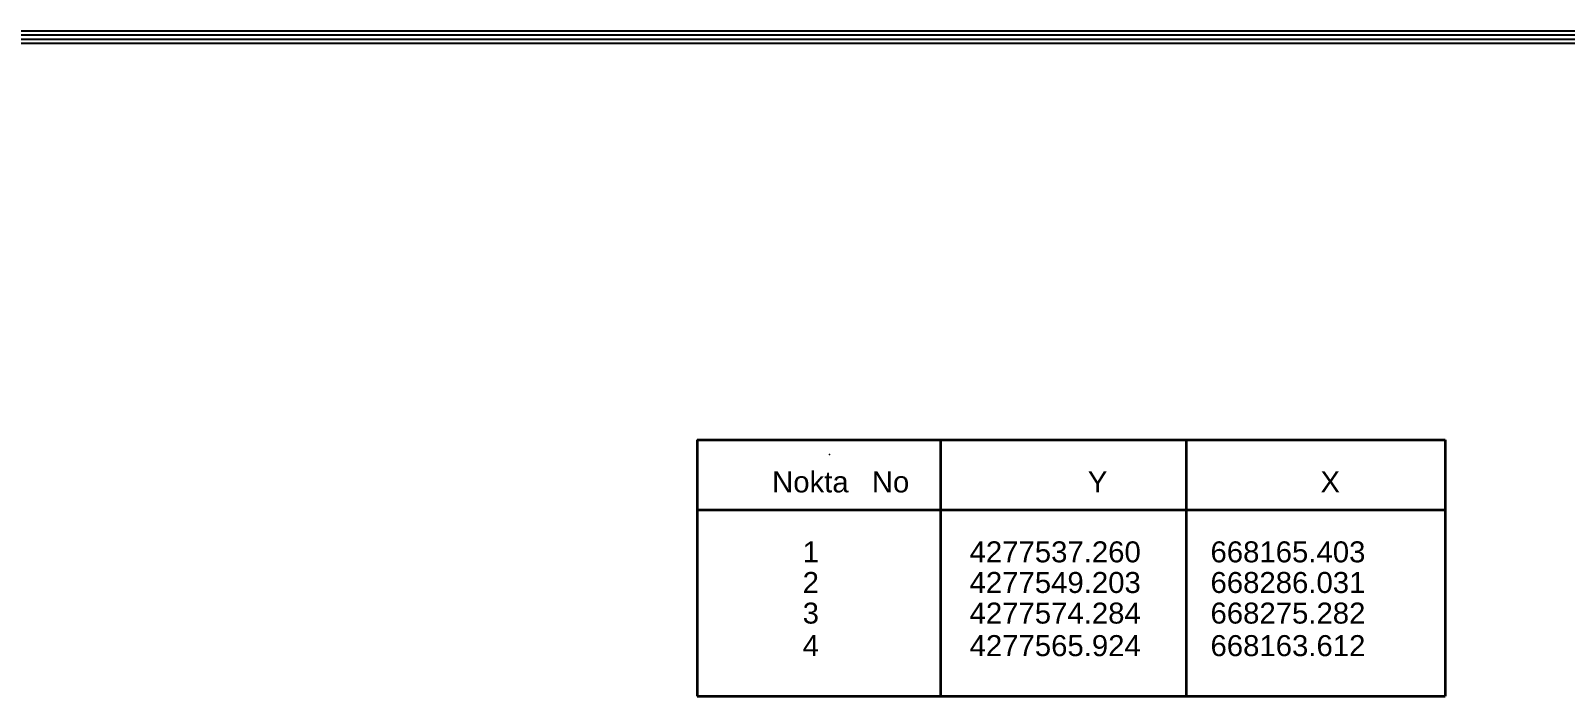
# Model space of a CAD drawing. Header units: millimetres. Extents: x 2046 to 14753, y 2361 to 29276.
# Drawn here: x 4837 to 6684, y 7234 to 8035 of the extents above; entities that cross this region are included whole.
import ezdxf

# ---------------------------------------------------------------- set-up
doc = ezdxf.new("R2010")
doc.units = ezdxf.units.MM
doc.linetypes.add('CONTINOUS', pattern=[0])
doc.linetypes.add('DUZ', pattern=[0])
for name, color, linetype, lineweight in [('CY_SES', 3, 'CONTINOUS', 35), ('KO_M', 14, 'DUZ', 13), ('KO_R', 1, 'Continuous', 0), ('yazi', 251, 'Continuous', 25)]:
    doc.layers.add(name, color=color, linetype=linetype, lineweight=lineweight)
doc.styles.get("Standard").update_dxf_attribs({"font": 'arial.ttf'})

msp = doc.modelspace()

# ---------------------------------------------------------------- linework, layer by layer
at = {"layer": 'CY_SES'}
for p, q in [((5639.597, 7542.561), (6539.37, 7542.561)), ((5639.597, 7542.561), (5639.597, 7234.03)), ((5932.056, 7542.561), (5932.056, 7234.03)), ((6227.804, 7542.561), (6227.804, 7234.03)), ((6539.37, 7542.561), (6539.37, 7234.03)), ((5639.597, 7458.372), (6539.37, 7458.372)), ((5639.597, 7234.03), (6539.37, 7234.03))]:
    msp.add_line(p, q, dxfattribs=at)
at = {"layer": 'CY_SES', "lineweight": 0}
msp.add_point((5798.647, 7524.985, 29033.849), dxfattribs=at)
at = {"layer": 'yazi'}
for points in [[(2995.515, 8035.024), (9158.746, 8035.024)], [(2045.615, 8020.024), (9158.746, 8020.024)], [(2995.515, 8030.024), (9158.746, 8030.024)], [(2995.515, 8025.024), (9158.746, 8025.024)]]:
    msp.add_lwpolyline(points, dxfattribs=at)

# ---------------------------------------------------------------- texts
at = {"layer": 'KO_M'}
for s, height, p in [('Nokta', 25.2568, (5729.574, 7479.419)), ('No', 25.2568, (5849.544, 7479.419)), ('Y', 25.257, (6109.478, 7479.419)), ('X', 25.257, (6389.408, 7479.419)), ('1', 25.257, (5766.365, 7395.23)), ('2', 25.257, (5766.365, 7358.387)), ('3', 25.257, (5766.365, 7321.544)), ('4', 25.257, (5766.365, 7282.398))]:
    msp.add_text(s, height=height, dxfattribs=at).set_placement(p)
at = {"layer": 'KO_R'}
for s, p in [('4277537.260', (5967.225, 7395.23)), ('668165.403', (6257.114, 7395.23)), ('4277549.203', (5967.225, 7358.387)), ('668286.031', (6257.114, 7358.387)), ('4277574.284', (5967.225, 7321.544)), ('668275.282', (6257.114, 7321.544)), ('4277565.924', (5967.225, 7282.398)), ('668163.612', (6257.114, 7282.398))]:
    msp.add_text(s, height=25.2568, dxfattribs=at).set_placement(p)

doc.saveas('drawing.dxf')
